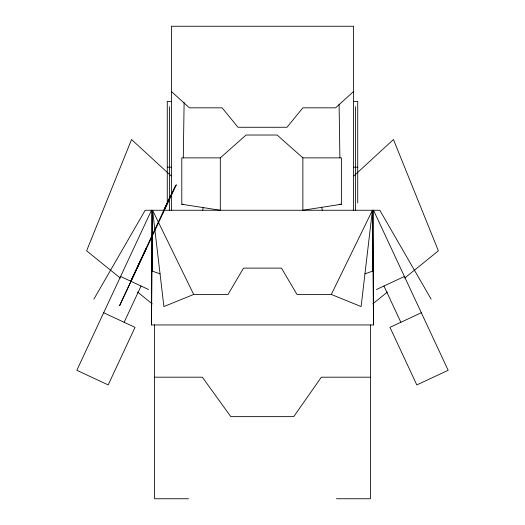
<?xml version="1.0" encoding="UTF-8"?>
<svg xmlns="http://www.w3.org/2000/svg" width="525" height="525" viewBox="0 0 525 525"><rect width="100%" height="100%" fill="white"/><g stroke="black" fill="none" stroke-linecap="round" stroke-linejoin="round"><path stroke-width="0.79" d="M193.686 294.446L152.591 210.315L163.892 306.567L193.686 294.446L228.034 294.427L243.528 268.118L281.472 268.118L296.966 294.427L331.314 294.446L372.409 210.315L373.538 210.262L373.538 324.955L151.463 324.955L152.591 210.315L151.463 210.262L76.834 370.302L108.189 384.923L135.03 327.364L103.674 312.743M183.291 157.868L184.118 102.539M373.538 324.955L372.409 210.315L361.108 306.567L331.314 294.446M202.67 210.262L203.306 207.27M124.143 322.284L141.054 286.02M130.495 281.722L170.874 195.097L164.115 209.856L174.943 186.683L176.341 184.839L119.602 305.642L146.646 247.643L130.817 281.249M93.844 299.178L145.182 210.262L379.818 210.262L431.156 299.178M353.811 175.967L393.455 139.532L438.388 250.819L404.644 278.106M353.587 91.481L335.619 107.828L302.892 107.828L286.998 127.267L238.002 127.267L222.108 107.828L189.381 107.828L171.412 91.481M220.31 157.868L220.31 210.262L181.794 204.258L181.794 157.868L220.31 157.868L246.054 135.023L277.121 135.023L302.873 157.868L341.388 157.868L341.388 204.258L302.873 210.262L302.873 157.868M372.809 303.85L387.45 292.005M376.432 289.524L404.414 276.478M421.326 312.743L389.97 327.364L416.811 384.923L448.166 370.302L373.538 210.262M364.954 273.833L372.711 271.11M171.36 101.391L167.272 101.391L167.272 202.853M353.64 101.391L357.728 101.391L357.728 202.853M167.272 167.219L171.36 167.219M353.64 167.219L357.728 167.219M181.794 204.258L183.291 204.258M339.143 204.258L341.388 204.258M154.599 377.193L202.348 377.193L230.816 416.64L293.738 416.64L321.353 377.193L370.401 377.193M188.547 498.75L154.599 498.75L154.599 324.89M336.453 498.75L370.401 498.75L370.401 324.89M152.289 271.11L160.046 273.833M120.586 276.478L148.568 289.524M120.356 278.106L86.612 250.819L131.545 139.532L171.189 175.967M137.55 292.005L152.191 303.85M383.946 286.02L400.857 322.284M321.694 207.27L322.33 210.262M339.091 104.167L339.892 157.868M372.409 210.315L372.409 271.11M355.412 106.68L355.412 210.262M353.587 210.262L353.587 26.25L171.412 26.25L171.412 210.262M169.588 106.68L169.588 210.262M152.591 210.315L152.591 271.11M151.463 210.262L151.463 324.955"/></g></svg>
